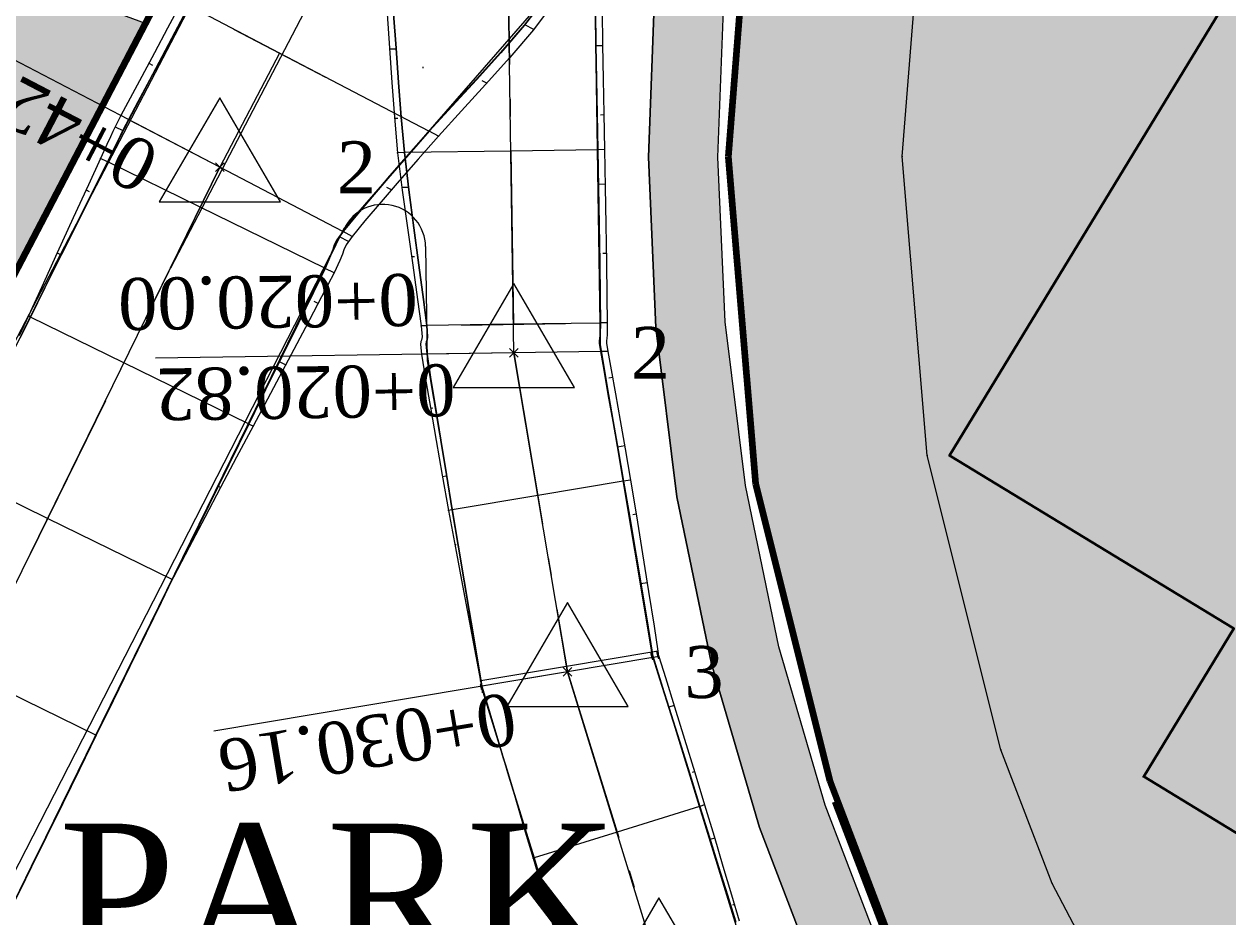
# Model space of a CAD drawing. Header units: metres. Extents: x 478603 to 489313, y 4282657 to 4289463.
# Drawn here: x 479298.85 to 479333.57, y 4286722.08 to 4286747.85 of the extents above; entities that cross this region are included whole.
import ezdxf

# ---------------------------------------------------------------- set-up
doc = ezdxf.new("R2010")
doc.units = ezdxf.units.M
for name, color, linetype, lineweight in [('@HAT', 18, 'Continuous', 0), ('ADAKENARI', 18, 'Continuous', 0), ('EKS_2', 5, 'Continuous', 0), ('EKS_3', 5, 'Continuous', 0), ('EKSENLER', 3, 'Continuous', 0), ('HDA_2', 30, 'Continuous', 0), ('HDA_3', 30, 'Continuous', 0), ('HDO_2', 30, 'Continuous', 0), ('HDO_3', 30, 'Continuous', 0), ('KALDIRIM', 11, 'Continuous', 0), ('KDA_3', 150, 'Continuous', 20), ('KDO_2', 150, 'Continuous', 20), ('KYA_2', 1, 'Continuous', 20), ('KYA_3', 1, 'Continuous', 20), ('KYO_2', 1, 'Continuous', 20), ('KYO_3', 1, 'Continuous', 20), ('P_U_KNL', 143, 'Continuous', 0), ('PARSEL_ALAN', 254, 'Continuous', 0), ('PARSEL_SERA_ALAN', 9, 'Continuous', 40), ('PL_ALİNMAN', 1, 'Continuous', 0), ('PL_ENKESIT', 1, 'Continuous', 0), ('PL_KM', 4, 'Continuous', 0), ('PL_KMYAZI', 30, 'Continuous', 0), ('PL_SEMBOL', 7, 'Continuous', 0), ('PL_SOME', 7, 'Continuous', 0), ('PL_TOTFKM', 7, 'Continuous', 0), ('RAKORDMAN', 3, 'Continuous', 0), ('SEV_KYA_HDA', 3, 'Continuous', 0), ('SEV_KYO_HDO', 3, 'Continuous', 0), ('SEV_YKA_KDA', 3, 'Continuous', 0), ('SEV_YKO_KDO', 3, 'Continuous', 0), ('SNR_YAPIYAK', 18, 'Continuous', 0), ('YKA_2', 33, 'Continuous', 0), ('YKA_3', 33, 'Continuous', 0), ('YKO_2', 33, 'Continuous', 0), ('YKO_3', 33, 'Continuous', 0)]:
    doc.layers.add(name, color=color, linetype=linetype, lineweight=lineweight)
doc.styles.get("Standard").update_dxf_attribs({"font": 'times.ttf'})

# ---------------------------------------------------------------- blocks, each defined once
blk = doc.blocks.new('3')
at = {"layer": 'PL_SEMBOL'}
for p, q in [((0, 2), (-1.75, -1)), ((1.75, -1), (0, 2)), ((0.125, 0.125), (-0.125, -0.125)), ((-0.125, 0.125), (0.125, -0.125)), ((-1.75, -1), (1.75, -1))]:
    blk.add_line(p, q, dxfattribs=at)

msp = doc.modelspace()

# ---------------------------------------------------------------- hatches: boundary and pattern name
at = {"layer": 'P_U_KNL'}
msp.add_hatch(color=256, dxfattribs=at).paths.add_polyline_path([(479495.511, 4287101.887), (479494.672, 4287099.831), (479493.757, 4287097.808), (479492.762, 4287095.813), (479424.369, 4286964.911), (479323.786, 4286772.397), (479321.694, 4286767.966), (479319.958, 4286763.361), (479318.6, 4286758.632), (479317.627, 4286753.808), (479317.045, 4286748.922), (479316.86, 4286744.005), (479317.072, 4286739.088), (479317.679, 4286734.205), (479318.678, 4286729.387), (479320.062, 4286724.665), (479321.822, 4286720.07), (479323.946, 4286715.631), (479326.422, 4286711.378), (479329.232, 4286707.339), (479332.358, 4286703.539), (479335.781, 4286700.004), (479339.478, 4286696.756), (479343.408, 4286693.829), (479368.037, 4286676.984), (479369.166, 4286678.635), (479344.57, 4286695.457), (479340.737, 4286698.312), (479337.162, 4286701.453), (479333.852, 4286704.873), (479330.828, 4286708.548), (479328.11, 4286712.454), (479325.715, 4286716.568), (479323.66, 4286720.86), (479321.958, 4286725.305), (479320.62, 4286729.872), (479319.654, 4286734.532), (479319.066, 4286739.255), (479318.862, 4286744.01), (479319.041, 4286748.766), (479319.603, 4286753.492), (479320.544, 4286758.157), (479321.858, 4286762.731), (479323.537, 4286767.185), (479325.577, 4286771.507), (479426.147, 4286963.995), (479434.014, 4286979.053), (479438.909, 4286934.307), (479439.571, 4286929.81), (479440.573, 4286925.357), (479441.904, 4286920.991), (479443.559, 4286916.737), (479445.526, 4286912.619), (479447.796, 4286908.659), (479450.356, 4286904.881), (479453.18, 4286901.318), (479563.644, 4286772.192), (479564.255, 4286771.486), (479564.874, 4286770.784), (479565.5, 4286770.089), (479566.134, 4286769.4), (479566.774, 4286768.718), (479567.422, 4286768.043), (479568.076, 4286767.374), (479568.736, 4286766.714), (479589.573, 4286746.064), (479590.981, 4286747.485), (479570.147, 4286768.131), (479569.498, 4286768.78), (479568.858, 4286769.434), (479568.225, 4286770.095), (479567.599, 4286770.762), (479566.979, 4286771.436), (479566.367, 4286772.115), (479565.761, 4286772.802), (479565.161, 4286773.496), (479454.724, 4286902.59), (479451.97, 4286906.064), (479449.494, 4286909.719), (479447.299, 4286913.549), (479445.396, 4286917.532), (479443.796, 4286921.646), (479442.508, 4286925.869), (479441.539, 4286930.176), (479440.893, 4286934.562), (479435.678, 4286982.238), (479494.543, 4287094.904), (479495.563, 4287096.949), (479496.51, 4287099.041), (479497.377, 4287101.166), (479497.659, 4287101.939), (479495.733, 4287102.497)])
at = {"layer": 'PARSEL_ALAN'}
for points in [[(479381.705, 4286670.344), (479369.267, 4286678.929), (479344.745, 4286695.701), (479337.369, 4286701.671), (479328.363, 4286712.616), (479323.936, 4286720.979), (479322.243, 4286725.401), (479319.95, 4286734.581), (479319.162, 4286744.011), (479320.029, 4286755.106), (479321.652, 4286760.756), (479324.426, 4286768.243), (479415.351, 4286942.681), (479420.15, 4286942.777), (479434.581, 4286911.964), (479446.524, 4286896.787), (479489.321, 4286847.102)], [(479207.44, 4286566.13), (479078.522, 4286614.302), (479053.516, 4286624.577), (479032.004, 4286635.94), (478964.563, 4286683.67), (478968.065, 4286688.423), (479034.161, 4286811.485), (479043.443, 4286844.133), (479302.343, 4286747.869)]]:
    msp.add_hatch(color=256, dxfattribs=at).paths.add_polyline_path(points)
at = {"layer": 'PARSEL_SERA_ALAN'}
msp.add_hatch(color=256, dxfattribs=at).paths.add_polyline_path([(479380.739, 4286678.372), (479364.34, 4286688.357), (479366.94, 4286692.628), (479342.34, 4286707.605), (479344.94, 4286711.875), (479336.741, 4286716.868), (479339.341, 4286721.138), (479331.141, 4286726.131), (479333.741, 4286730.401), (479325.541, 4286735.394), (479333.342, 4286748.206), (479325.142, 4286753.198), (479379.745, 4286842.884), (479371.545, 4286847.876), (479415.748, 4286920.478), (479423.948, 4286915.486), (479421.348, 4286911.215), (479429.548, 4286906.223), (479426.947, 4286901.952), (479435.147, 4286896.96), (479443.347, 4286891.968), (479440.747, 4286887.697), (479448.947, 4286882.705), (479446.347, 4286878.434), (479462.746, 4286868.449), (479460.146, 4286864.179), (479468.346, 4286859.186), (479476.546, 4286854.194), (479473.945, 4286849.923), (479482.145, 4286844.931)])

# ---------------------------------------------------------------- linework, layer by layer
at = {"layer": 'ADAKENARI', "lineweight": 100}
for p, q in [((479405.087, 4286944.623), (479137.704, 4286432.587)), ((479319.162, 4286744.011), (479320.029, 4286755.106)), ((479319.95, 4286734.581), (479319.162, 4286744.011)), ((479322.094, 4286725.997), (479319.95, 4286734.581)), ((479324.224, 4286720.435), (479322.094, 4286725.997)), ((479323.936, 4286720.979), (479322.243, 4286725.401))]:
    msp.add_line(p, q, dxfattribs=at)
at = {"layer": 'EKS_2'}
for p in [(479306.214, 4286747.007, 920.207), (479304.494, 4286743.714, 920.216), (479303.929, 4286742.561, 920.219), (479301.728, 4286738.071, 920.23), (479299.527, 4286733.582, 920.242)]:
    msp.add_point(p, dxfattribs=at)
at = {"layer": 'EKS_3'}
for p in [(479312.886, 4286744.182, 921.338), (479312.962, 4286739.183, 921.666), (479312.974, 4286738.36, 921.713), (479313.665, 4286734.241, 921.924), (479314.493, 4286729.309, 922.115), (479314.519, 4286729.152, 922.12), (479315.954, 4286724.529, 922.243)]:
    msp.add_point(p, dxfattribs=at)
at = {"layer": 'EKSENLER'}
for p, q in [((479500.652, 4287119.289), (479303.067, 4286740.802)), ((479312.974, 4286738.36), (479312.661, 4286759.181)), ((479292.801, 4286719.862), (479304.494, 4286743.713)), ((479314.519, 4286729.152), (479312.974, 4286738.36)), ((479317.093, 4286720.787), (479314.519, 4286729.152))]:
    msp.add_line(p, q, dxfattribs=at)
at = {"layer": 'HDA_2'}
msp.add_polyline3d([(479303.6, 4286748.373, 920.098), (479303.198, 4286747.615, 920.1), (479302.821, 4286746.905, 920.102), (479302.461, 4286746.227, 920.104), (479302.127, 4286745.598, 920.105), (479301.859, 4286745.09, 920.106), (479301.709, 4286744.8, 920.107), (479301.62, 4286744.621, 920.107), (479301.542, 4286744.462, 920.108), (479301.44, 4286744.254, 920.108), (479301.252, 4286743.873, 920.109), (479300.902, 4286743.17, 920.111), (479300.464, 4286742.289, 920.113), (479299.993, 4286741.343, 920.116), (479299.51, 4286740.374, 920.118), (479299.023, 4286739.397, 920.12), (479298.158, 4286737.632, 920.25)], dxfattribs=at)
for p in [(479301.859, 4286745.09, 920.106), (479301.252, 4286743.873, 920.109), (479299.023, 4286739.397, 920.12)]:
    msp.add_point(p, dxfattribs=at)
at = {"layer": 'HDA_3'}
msp.add_polyline3d([(479309.497, 4286748.141, 920.913), (479309.566, 4286747.153, 920.99), (479309.637, 4286746.163, 921.068), (479309.714, 4286745.163, 921.146), (479309.809, 4286744.136, 921.227), (479309.936, 4286743.059, 921.3), (479310.079, 4286741.965, 921.374), (479310.224, 4286740.891, 921.447), (479310.357, 4286739.901, 921.514), (479310.452, 4286739.145, 921.566), (479310.477, 4286738.822, 921.584), (479310.466, 4286738.726, 921.59), (479310.447, 4286738.688, 921.592), (479310.436, 4286738.605, 921.597), (479310.464, 4286738.322, 921.613), (479310.564, 4286737.661, 921.644), (479310.704, 4286736.788, 921.685), (479310.859, 4286735.836, 921.73), (479311.021, 4286734.847, 921.776), (479311.19, 4286733.825, 921.825), (479311.369, 4286732.753, 921.866), (479311.551, 4286731.668, 921.908), (479311.729, 4286730.607, 921.949), (479311.894, 4286729.63, 921.986), (479312.018, 4286728.894, 922.015), (479312.067, 4286728.602, 922.017), (479312.075, 4286728.55, 922.018), (479312.069, 4286728.588, 922.018), (479312.057, 4286728.657, 922.019), (479312.044, 4286728.736, 922.02)], dxfattribs=at)
for p in [(479309.809, 4286744.136, 921.227), (479310.452, 4286739.145, 921.566), (479310.464, 4286738.322, 921.613), (479311.19, 4286733.825, 921.825), (479312.018, 4286728.894, 922.015), (479312.044, 4286728.736, 922.02)]:
    msp.add_point(p, dxfattribs=at)
at = {"layer": 'HDO_2'}
msp.add_polyline3d([(479313.906, 4286748.631, 920.024), (479313.284, 4286747.81, 920.031), (479312.598, 4286747.018, 920.038), (479311.893, 4286746.24, 920.046), (479311.194, 4286745.479, 920.053), (479310.533, 4286744.752, 920.06), (479309.944, 4286744.087, 920.066), (479309.4, 4286743.46, 920.071), (479308.885, 4286742.859, 920.077), (479308.414, 4286742.303, 920.082), (479308.048, 4286741.857, 920.086), (479307.876, 4286741.612, 920.086), (479307.805, 4286741.468, 920.087), (479307.758, 4286741.339, 920.087), (479307.69, 4286741.157, 920.088), (479307.529, 4286740.796, 920.089), (479307.194, 4286740.097, 920.091), (479306.762, 4286739.215, 920.093), (479306.294, 4286738.264, 920.095), (479305.813, 4286737.289, 920.098), (479305.328, 4286736.306, 920.101), (479303.313, 4286732.195, 920.253)], dxfattribs=at)
for p in [(479310.533, 4286744.752, 920.06), (479308.048, 4286741.857, 920.086), (479307.529, 4286740.796, 920.089), (479305.328, 4286736.306, 920.101)]:
    msp.add_point(p, dxfattribs=at)
at = {"layer": 'HDO_3'}
msp.add_polyline3d([(479315.326, 4286748.229, 920.929), (479315.34, 4286747.24, 921.005), (479315.358, 4286746.249, 921.082), (479315.377, 4286745.248, 921.159), (479315.396, 4286744.22, 921.238), (479315.415, 4286743.143, 921.309), (479315.433, 4286742.049, 921.38), (479315.45, 4286740.975, 921.451), (479315.464, 4286739.983, 921.516), (479315.471, 4286739.221, 921.566), (479315.466, 4286738.883, 921.585), (479315.456, 4286738.769, 921.592), (479315.448, 4286738.717, 921.595), (479315.45, 4286738.636, 921.599), (479315.484, 4286738.398, 921.613), (479315.576, 4286737.862, 921.643), (479315.7, 4286737.157, 921.683), (479315.838, 4286736.381, 921.727), (479315.983, 4286735.557, 921.774), (479316.141, 4286734.656, 921.825), (479316.318, 4286733.619, 921.865), (479316.503, 4286732.524, 921.907), (479316.686, 4286731.439, 921.949), (479316.852, 4286730.446, 921.987), (479316.968, 4286729.725, 922.015), (479316.994, 4286729.508, 922.016), (479316.972, 4286729.556, 922.017), (479316.943, 4286729.673, 922.018), (479316.933, 4286729.736, 922.018), (479316.995, 4286729.567, 922.02), (479317.19, 4286728.958, 922.037), (479317.457, 4286728.105, 922.062), (479317.75, 4286727.167, 922.089), (479318.05, 4286726.208, 922.116), (479318.342, 4286725.27, 922.143), (479318.617, 4286724.383, 922.164), (479318.881, 4286723.534, 922.185), (479319.134, 4286722.72, 922.205), (479319.37, 4286721.969, 922.223)], dxfattribs=at)
for p in [(479315.396, 4286744.22, 921.238), (479315.471, 4286739.221, 921.566), (479315.484, 4286738.398, 921.613), (479316.141, 4286734.656, 921.825), (479316.968, 4286729.725, 922.015), (479316.995, 4286729.567, 922.02), (479318.342, 4286725.27, 922.143)]:
    msp.add_point(p, dxfattribs=at)
at = {"layer": 'KALDIRIM'}
for p, q in [((479491.757, 4287108.732), (479141.95, 4286438.657)), ((479315.471, 4286738.587), (479315.296, 4286750.246)), ((479310.35, 4286746.614), (479310.35, 4286746.572)), ((479296.373, 4286718.061), (479308.085, 4286741.953)), ((479310.428, 4286741.428), (479310.477, 4286738.133)), ((479316.958, 4286729.729), (479315.471, 4286738.587)), ((479310.477, 4286738.133), (479312.081, 4286728.575)), ((479319.434, 4286721.679), (479316.958, 4286729.729)), ((479312.081, 4286728.575), (479314.752, 4286719.895))]:
    msp.add_line(p, q, dxfattribs=at)
msp.add_arc((479309.194, 4286741.409), 1.234, 0.8615, 153.8843, dxfattribs=at)
at = {"layer": 'KDA_3'}
msp.add_polyline3d([(479312.658, 4286726.715, 922.115), (479312.823, 4286726.159, 922.021), (479312.989, 4286725.599, 921.927), (479313.157, 4286725.031, 921.831), (479313.333, 4286724.438, 921.732), (479313.529, 4286723.777, 921.62), (479313.762, 4286722.992, 921.524), (479314.014, 4286722.146, 921.421), (479314.267, 4286721.298, 921.317)], dxfattribs=at)
msp.add_point((479313.529, 4286723.777, 921.62), dxfattribs=at)
at = {"layer": 'KDO_2'}
msp.add_polyline3d([(479303.153, 4286731.89, 920.162), (479303.196, 4286731.978, 920.081), (479303.235, 4286732.057, 920.009), (479303.259, 4286732.106, 919.964), (479303.244, 4286732.074, 919.935), (479303.121, 4286731.82, 919.702), (479302.798, 4286731.158, 919.408), (479302.368, 4286730.275, 919.015), (479301.898, 4286729.311, 918.587), (479301.415, 4286728.321, 918.147), (479300.929, 4286727.326, 917.704), (479300.443, 4286726.334, 917.853), (479299.963, 4286725.357, 918), (479299.496, 4286724.407, 918.143), (479299.064, 4286723.527, 918.275), (479298.725, 4286722.838, 918.379), (479298.557, 4286722.5, 919.301), (479298.483, 4286722.352, 919.705), (479298.443, 4286722.275, 919.919), (479298.415, 4286722.222, 920.065), (479298.391, 4286722.178, 920.188)], dxfattribs=at)
for p in [(479303.121, 4286731.82, 919.702), (479300.929, 4286727.326, 917.704)]:
    msp.add_point(p, dxfattribs=at)
at = {"layer": 'KYA_2'}
msp.add_polyline3d([(479303.393, 4286748.481, 922.432), (479302.988, 4286747.723, 922.462), (479302.608, 4286747.014, 922.489), (479302.246, 4286746.337, 922.515), (479301.91, 4286745.71, 922.54), (479301.641, 4286745.203, 922.559), (479301.494, 4286744.918, 922.502), (479301.409, 4286744.744, 922.468), (479301.337, 4286744.588, 922.437), (479301.239, 4286744.375, 922.396), (479301.054, 4286743.97, 922.317), (479300.704, 4286743.206, 922.045), (479300.267, 4286742.251, 921.706), (479299.805, 4286741.243, 921.348), (479299.356, 4286740.264, 921), (479298.971, 4286739.423, 920.701), (479298.708, 4286738.846, 920.556)], dxfattribs=at)
for p in [(479301.641, 4286745.203, 922.559), (479301.054, 4286743.97, 922.317), (479298.971, 4286739.423, 920.701)]:
    msp.add_point(p, dxfattribs=at)
at = {"layer": 'KYA_3'}
msp.add_polyline3d([(479309.323, 4286748.138, 922.649), (479309.388, 4286747.151, 922.758), (479309.454, 4286746.161, 922.867), (479309.528, 4286745.161, 922.978), (479309.622, 4286744.133, 923.091), (479309.754, 4286743.056, 923.093), (479309.904, 4286741.962, 923.095), (479310.057, 4286740.889, 923.097), (479310.198, 4286739.898, 923.099), (479310.298, 4286739.143, 923.1), (479310.326, 4286738.82, 923.109), (479310.314, 4286738.724, 923.112), (479310.294, 4286738.687, 923.113), (479310.283, 4286738.604, 923.115), (479310.313, 4286738.32, 923.123), (479310.42, 4286737.656, 923.081), (479310.568, 4286736.781, 923.025), (479310.734, 4286735.826, 922.964), (479310.907, 4286734.833, 922.9), (479311.09, 4286733.808, 922.835), (479311.289, 4286732.733, 922.676), (479311.492, 4286731.645, 922.515), (479311.692, 4286730.583, 922.358), (479311.875, 4286729.611, 922.215), (479312.008, 4286728.892, 922.108), (479312.051, 4286728.643, 922.096), (479312.046, 4286728.643, 922.095), (479312.028, 4286728.719, 922.091), (479312.016, 4286728.784, 922.088), (479312.038, 4286728.735, 922.085), (479312.123, 4286728.466, 922.089), (479312.244, 4286728.072, 922.095), (479312.378, 4286727.633, 922.101), (479312.517, 4286727.177, 922.108), (479312.658, 4286726.715, 922.115)], dxfattribs=at)
for p in [(479309.622, 4286744.133, 923.091), (479310.298, 4286739.143, 923.1), (479310.313, 4286738.32, 923.123), (479311.09, 4286733.808, 922.835), (479312.008, 4286728.892, 922.108), (479312.038, 4286728.735, 922.085)]:
    msp.add_point(p, dxfattribs=at)
at = {"layer": 'KYO_2'}
msp.add_polyline3d([(479314.153, 4286748.502, 922.814), (479313.537, 4286747.677, 922.875), (479312.857, 4286746.883, 922.936), (479312.157, 4286746.103, 922.997), (479311.462, 4286745.339, 923.058), (479310.804, 4286744.61, 923.116), (479310.214, 4286743.946, 923.095), (479309.667, 4286743.32, 923.075), (479309.149, 4286742.72, 923.057), (479308.675, 4286742.166, 923.04), (479308.309, 4286741.721, 923.026), (479308.139, 4286741.478, 923.019), (479308.071, 4286741.335, 923.015), (479308.028, 4286741.208, 923.011), (479307.96, 4286741.028, 923.006), (479307.79, 4286740.668, 922.996), (479307.43, 4286739.971, 922.756), (479306.964, 4286739.091, 922.45), (479306.462, 4286738.146, 922.122), (479305.951, 4286737.187, 921.789), (479305.451, 4286736.246, 921.462), (479304.974, 4286735.346, 921.193), (479304.514, 4286734.473, 920.933), (479304.058, 4286733.61, 920.675), (479303.605, 4286732.749, 920.418), (479303.153, 4286731.89, 920.162)], dxfattribs=at)
for p in [(479310.804, 4286744.61, 923.116), (479308.309, 4286741.721, 923.026), (479307.79, 4286740.668, 922.996), (479305.451, 4286736.246, 921.462)]:
    msp.add_point(p, dxfattribs=at)
at = {"layer": 'KYO_3'}
msp.add_polyline3d([(479315.521, 4286748.231, 922.879), (479315.536, 4286747.243, 922.959), (479315.554, 4286746.252, 923.04), (479315.573, 4286745.251, 923.122), (479315.593, 4286744.223, 923.206), (479315.612, 4286743.146, 923.278), (479315.63, 4286742.052, 923.352), (479315.647, 4286740.979, 923.424), (479315.661, 4286739.986, 923.491), (479315.669, 4286739.224, 923.543), (479315.665, 4286738.885, 923.572), (479315.655, 4286738.77, 923.582), (479315.647, 4286738.718, 923.587), (479315.649, 4286738.637, 923.594), (479315.684, 4286738.401, 923.615), (479315.777, 4286737.87, 923.651), (479315.903, 4286737.172, 923.699), (479316.042, 4286736.403, 923.752), (479316.187, 4286735.587, 923.808), (479316.342, 4286734.69, 923.87), (479316.513, 4286733.654, 923.824), (479316.69, 4286732.557, 923.777), (479316.863, 4286731.47, 923.729), (479317.02, 4286730.475, 923.686), (479317.13, 4286729.752, 923.655), (479317.153, 4286729.534, 923.657), (479317.133, 4286729.582, 923.658), (479317.104, 4286729.698, 923.659), (479317.096, 4286729.762, 923.659), (479317.157, 4286729.594, 923.661), (479317.348, 4286728.989, 923.649), (479317.611, 4286728.141, 923.632), (479317.899, 4286727.208, 923.614), (479318.192, 4286726.252, 923.595), (479318.478, 4286725.313, 923.576), (479318.748, 4286724.415, 923.477), (479319.005, 4286723.552, 923.381), (479319.251, 4286722.725, 923.29), (479319.476, 4286721.971, 923.206)], dxfattribs=at)
for p in [(479315.593, 4286744.223, 923.206), (479315.669, 4286739.224, 923.543), (479315.684, 4286738.401, 923.615), (479316.342, 4286734.69, 923.87), (479317.13, 4286729.752, 923.655), (479317.157, 4286729.594, 923.661), (479318.478, 4286725.313, 923.576)]:
    msp.add_point(p, dxfattribs=at)
at = {"layer": 'P_U_KNL'}
for points in [[(479369.166, 4286678.635, 0), (479344.57, 4286695.457, 0), (479340.737, 4286698.312, 0), (479337.162, 4286701.453, 0), (479333.852, 4286704.873, 0), (479330.828, 4286708.548, 0), (479328.11, 4286712.454, 0), (479325.715, 4286716.568, 0), (479323.66, 4286720.86, 0), (479321.958, 4286725.305, 0), (479320.62, 4286729.872, 0), (479319.654, 4286734.532, 0), (479319.066, 4286739.255, 0), (479318.862, 4286744.01, 0), (479319.041, 4286748.766, 0), (479319.603, 4286753.492, 0), (479320.544, 4286758.157, 0), (479321.858, 4286762.731, 0), (479323.537, 4286767.185, 0), (479325.577, 4286771.507, 0), (479426.147, 4286963.995, 0), (479434.014, 4286979.053, 0)], [(479424.369, 4286964.911, 0), (479323.786, 4286772.397, 0), (479321.694, 4286767.966, 0), (479319.958, 4286763.361, 0), (479318.6, 4286758.632, 0), (479317.627, 4286753.808, 0), (479317.045, 4286748.922, 0), (479316.86, 4286744.005, 0), (479317.072, 4286739.088, 0), (479317.679, 4286734.205, 0), (479318.678, 4286729.387, 0), (479320.062, 4286724.665, 0), (479321.822, 4286720.07, 0)], [(479424.369, 4286964.911, 0), (479323.786, 4286772.397, 0), (479321.694, 4286767.966, 0), (479319.958, 4286763.361, 0), (479318.6, 4286758.632, 0), (479317.627, 4286753.808, 0), (479317.045, 4286748.922, 0), (479316.86, 4286744.005, 0), (479317.072, 4286739.088, 0), (479317.679, 4286734.205, 0), (479318.678, 4286729.387, 0), (479320.062, 4286724.665, 0), (479321.822, 4286720.07, 0)], [(479424.369, 4286964.911, 0), (479323.786, 4286772.397, 0), (479321.694, 4286767.966, 0), (479319.958, 4286763.361, 0), (479318.6, 4286758.632, 0), (479317.627, 4286753.808, 0), (479317.045, 4286748.922, 0), (479316.86, 4286744.005, 0), (479317.072, 4286739.088, 0), (479317.679, 4286734.205, 0), (479318.678, 4286729.387, 0), (479320.062, 4286724.665, 0), (479321.822, 4286720.07, 0)], [(479368.037, 4286676.984, 0), (479343.408, 4286693.829, 0), (479339.478, 4286696.756, 0), (479335.781, 4286700.004, 0), (479332.358, 4286703.539, 0), (479329.232, 4286707.339, 0), (479326.422, 4286711.378, 0), (479323.946, 4286715.631, 0), (479321.822, 4286720.07, 0), (479320.062, 4286724.665, 0), (479318.678, 4286729.387, 0), (479317.679, 4286734.205, 0), (479317.072, 4286739.088, 0), (479316.86, 4286744.005, 0), (479317.045, 4286748.922, 0), (479317.627, 4286753.808, 0), (479318.6, 4286758.632, 0), (479319.958, 4286763.361, 0), (479321.694, 4286767.966, 0), (479323.786, 4286772.397, 0), (479424.369, 4286964.911, 0)], [(479323.66, 4286720.86, 0), (479321.958, 4286725.305, 0), (479320.62, 4286729.872, 0), (479319.654, 4286734.532, 0), (479319.066, 4286739.255, 0), (479318.862, 4286744.01, 0), (479319.041, 4286748.766, 0), (479319.603, 4286753.492, 0), (479320.544, 4286758.157, 0), (479321.858, 4286762.731, 0), (479323.537, 4286767.185, 0), (479325.577, 4286771.507, 0), (479426.147, 4286963.995, 0)], [(479323.66, 4286720.86, 0), (479321.958, 4286725.305, 0), (479320.62, 4286729.872, 0), (479319.654, 4286734.532, 0), (479319.066, 4286739.255, 0), (479318.862, 4286744.01, 0), (479319.041, 4286748.766, 0), (479319.603, 4286753.492, 0), (479320.544, 4286758.157, 0), (479321.858, 4286762.731, 0), (479323.537, 4286767.185, 0), (479325.577, 4286771.507, 0), (479426.147, 4286963.995, 0)], [(479323.66, 4286720.86, 0), (479321.958, 4286725.305, 0), (479320.62, 4286729.872, 0), (479319.654, 4286734.532, 0), (479319.066, 4286739.255, 0), (479318.862, 4286744.01, 0), (479319.041, 4286748.766, 0), (479319.603, 4286753.492, 0), (479320.544, 4286758.157, 0), (479321.858, 4286762.731, 0), (479323.537, 4286767.185, 0), (479325.577, 4286771.507, 0), (479426.147, 4286963.995, 0)]]:
    msp.add_polyline3d(points, dxfattribs=at)
at = {"layer": 'PARSEL_ALAN'}
for points in [[(479381.705, 4286670.344, 927.781), (479369.267, 4286678.929, 925.676), (479344.745, 4286695.701, 924.385), (479337.369, 4286701.671, 923.384), (479328.363, 4286712.616, 922.105), (479323.936, 4286720.979, 923.655), (479322.243, 4286725.401, 924.038), (479319.95, 4286734.581, 923.909), (479319.162, 4286744.011, 923.52), (479320.029, 4286755.106, 923.185), (479321.652, 4286760.756, 923.706), (479324.426, 4286768.243, 923.867), (479415.351, 4286942.681, 923.716), (479420.15, 4286942.777, 923.79), (479434.581, 4286911.964, 925.534), (479446.524, 4286896.787, 926.375), (479489.321, 4286847.102, 924.936), (479381.705, 4286670.344, 927.781)], [(479381.705, 4286670.344, 0), (479369.267, 4286678.929, 0), (479344.745, 4286695.701, 0), (479337.369, 4286701.671, 0), (479328.363, 4286712.616, 0), (479323.936, 4286720.979, 0), (479322.243, 4286725.401, 0), (479319.95, 4286734.581, 0), (479319.162, 4286744.011, 0), (479320.029, 4286755.106, 0), (479321.652, 4286760.756, 0), (479324.426, 4286768.243, 0), (479415.351, 4286942.681, 0), (479420.15, 4286942.777, 0), (479434.581, 4286911.964, 0), (479446.524, 4286896.787, 0), (479489.321, 4286847.102, 0), (479381.705, 4286670.344, 0)], [(479207.44, 4286566.13, 919.99), (479078.522, 4286614.302, 906.873), (479053.516, 4286624.577, 904.793), (479032.004, 4286635.94, 901.935), (478964.563, 4286683.67, 898.842), (478968.065, 4286688.423, 898.871), (479034.161, 4286811.485, 898.734), (479043.443, 4286844.133, 899.166), (479302.343, 4286747.869, 922.414), (479207.44, 4286566.13, 919.99)], [(479207.44, 4286566.13, 0), (479078.522, 4286614.302, 0), (479053.516, 4286624.577, 0), (479032.004, 4286635.94, 0), (478964.563, 4286683.67, 0), (478968.065, 4286688.423, 0), (479034.161, 4286811.485, 0), (479043.443, 4286844.133, 0), (479302.343, 4286747.869, 0), (479207.44, 4286566.13, 0)]]:
    msp.add_polyline3d(points, close=True, dxfattribs=at)
at = {"layer": 'PARSEL_SERA_ALAN'}
msp.add_polyline3d([(479339.341, 4286721.138, 0), (479331.141, 4286726.131, 0), (479333.741, 4286730.401, 0), (479325.541, 4286735.394, 0), (479333.342, 4286748.206, 0), (479325.142, 4286753.198, 0), (479379.745, 4286842.884, 0), (479371.545, 4286847.876, 0), (479415.748, 4286920.478, 0)], dxfattribs=at)
msp.add_polyline3d([(479339.341, 4286721.138, 0), (479331.141, 4286726.131, 0), (479333.741, 4286730.401, 0), (479325.541, 4286735.394, 0), (479333.342, 4286748.206, 0), (479325.142, 4286753.198, 0), (479379.745, 4286842.884, 0), (479371.545, 4286847.876, 0), (479415.748, 4286920.478, 0)], dxfattribs=at)
at = {"layer": 'PL_ALİNMAN'}
for p, q in [((479312.774, 4286751.681), (479312.849, 4286746.682)), ((479306.214, 4286747.007), (479304.494, 4286743.713)), ((479312.864, 4286745.682), (479312.871, 4286745.182)), ((479312.886, 4286744.182), (479312.962, 4286739.183)), ((479304.494, 4286743.713), (479302.293, 4286739.224)), ((479301.853, 4286738.326), (479301.633, 4286737.877)), ((479312.974, 4286738.36), (479313.802, 4286733.428)), ((479301.192, 4286736.979), (479298.991, 4286732.49)), ((479313.967, 4286732.442), (479314.05, 4286731.949)), ((479314.215, 4286730.963), (479314.519, 4286729.152)), ((479314.519, 4286729.152), (479316.001, 4286724.376)), ((479316.298, 4286723.421), (479316.446, 4286722.944))]:
    msp.add_line(p, q, dxfattribs=at)
at = {"layer": 'PL_ENKESIT'}
for points in [[(479310.804, 4286744.61, 923.116), (479310.533, 4286744.752, 920.06), (479310.524, 4286744.757, 920.11), (479306.214, 4286747.007, 920.207), (479303.609, 4286748.368, 920.148), (479303.6, 4286748.373, 920.098), (479303.393, 4286748.481, 922.432)], [(479308.309, 4286741.721, 923.026), (479308.048, 4286741.857, 920.086), (479308.039, 4286741.862, 920.136), (479304.494, 4286743.714, 920.216), (479301.868, 4286745.085, 920.156), (479301.859, 4286745.09, 920.106), (479301.641, 4286745.203, 922.559)], [(479315.593, 4286744.223, 923.206), (479315.396, 4286744.22, 921.238), (479315.386, 4286744.22, 921.288), (479312.886, 4286744.182, 921.338), (479309.819, 4286744.136, 921.277), (479309.809, 4286744.136, 921.227), (479309.622, 4286744.133, 923.091)], [(479307.79, 4286740.668, 922.996), (479307.529, 4286740.796, 920.089), (479307.52, 4286740.8, 920.139), (479303.929, 4286742.561, 920.219), (479301.261, 4286743.868, 920.159), (479301.252, 4286743.873, 920.109), (479301.054, 4286743.97, 922.317)], [(479305.451, 4286736.246, 921.462), (479305.328, 4286736.306, 920.101), (479305.319, 4286736.31, 920.151), (479301.728, 4286738.071, 920.23), (479299.032, 4286739.393, 920.17), (479299.023, 4286739.397, 920.12), (479298.971, 4286739.423, 920.701)], [(479315.669, 4286739.224, 923.543), (479315.471, 4286739.221, 921.566), (479315.461, 4286739.22, 921.616), (479312.962, 4286739.183, 921.666), (479310.462, 4286739.145, 921.616), (479310.452, 4286739.145, 921.566), (479310.298, 4286739.143, 923.1)], [(479315.684, 4286738.401, 923.615), (479315.484, 4286738.398, 921.613), (479315.474, 4286738.398, 921.663), (479312.974, 4286738.36, 921.713), (479310.474, 4286738.322, 921.663), (479310.464, 4286738.322, 921.613), (479310.313, 4286738.32, 923.123)], [(479303.121, 4286731.82, 919.702), (479303.118, 4286731.821, 920.162), (479299.527, 4286733.582, 920.242), (479296.803, 4286734.917, 920.182), (479296.731, 4286734.952, 918.57)], [(479316.342, 4286734.69, 923.87), (479316.141, 4286734.656, 921.825), (479316.131, 4286734.654, 921.875), (479313.665, 4286734.241, 921.924), (479311.2, 4286733.827, 921.875), (479311.19, 4286733.825, 921.825), (479311.09, 4286733.808, 922.835)], [(479300.929, 4286727.326, 917.704), (479300.918, 4286727.331, 920.174), (479297.326, 4286729.092, 920.254), (479294.574, 4286730.441, 920.193), (479294.4, 4286730.526, 916.33)], [(479317.13, 4286729.752, 923.655), (479316.968, 4286729.725, 922.015), (479316.958, 4286729.723, 922.065), (479314.493, 4286729.309, 922.115), (479312.027, 4286728.896, 922.065), (479312.018, 4286728.894, 922.015), (479312.008, 4286728.892, 922.108)], [(479317.157, 4286729.594, 923.661), (479316.995, 4286729.567, 922.02), (479316.985, 4286729.566, 922.07), (479314.519, 4286729.152, 922.12), (479312.054, 4286728.738, 922.07), (479312.044, 4286728.736, 922.02), (479312.038, 4286728.735, 922.085)], [(479318.478, 4286725.313, 923.576), (479318.342, 4286725.27, 922.143), (479318.332, 4286725.267, 922.193), (479315.954, 4286724.529, 922.243), (479313.557, 4286723.785, 922.192), (479313.529, 4286723.777, 921.62)]]:
    msp.add_polyline3d(points, dxfattribs=at)
at = {"layer": 'PL_KM'}
for p, q in [((479304.885, 4286747.702), (479307.544, 4286746.313)), ((479311.462, 4286739.16), (479314.461, 4286739.205))]:
    msp.add_line(p, q, dxfattribs=at)
at = {"layer": 'PL_SOME'}
for p in [(479304.494, 4286743.713), (479312.974, 4286738.36), (479314.519, 4286729.152)]:
    msp.add_point(p, dxfattribs=at)
at = {"layer": 'RAKORDMAN'}
for p, q in [((479305.076, 4286751.135, 923.341), (479231.221, 4286609.66, 919.99)), ((479315.296, 4286750.246, 923.599), (479308.085, 4286741.953, 923.558)), ((479308.085, 4286741.953, 923.558), (479252.104, 4286632.724, 922.656))]:
    msp.add_line(p, q, dxfattribs=at)
at = {"layer": 'SEV_KYA_HDA'}
for p, q in [((479309.389, 4286747.13, 922.76), (479309.568, 4286747.133, 920.992)), ((479302.449, 4286746.717, 922.501), (479302.556, 4286746.662, 921.302)), ((479301.474, 4286744.878, 922.494), (479301.694, 4286744.77, 920.107)), ((479309.531, 4286745.132, 922.981), (479309.624, 4286745.133, 922.065)), ((479309.744, 4286743.135, 923.093), (479309.926, 4286743.138, 921.294)), ((479300.637, 4286743.06, 921.994), (479300.722, 4286743.019, 921.053)), ((479299.804, 4286741.242, 921.347), (479299.915, 4286741.187, 920.116)), ((479310.021, 4286741.139, 923.097), (479310.106, 4286741.14, 922.263)), ((479298.971, 4286739.423, 920.701), (479298.997, 4286739.41, 920.411)), ((479310.298, 4286739.143, 923.1), (479310.452, 4286739.145, 921.566)), ((479310.571, 4286736.763, 923.024), (479310.638, 4286736.774, 922.354)), ((479310.915, 4286734.793, 922.898), (479311.027, 4286734.812, 921.778)), ((479311.272, 4286732.825, 922.69), (479311.313, 4286732.832, 922.276)), ((479311.64, 4286730.859, 922.399), (479311.686, 4286730.866, 921.939)), ((479312.008, 4286728.892, 922.108), (479312.013, 4286728.893, 922.062))]:
    msp.add_line(p, q, dxfattribs=at)
at = {"layer": 'SEV_KYO_HDO'}
for p, q in [((479313.547, 4286747.69, 922.874), (479313.294, 4286747.822, 920.031)), ((479315.536, 4286747.222, 922.961), (479315.341, 4286747.22, 921.007)), ((479312.192, 4286746.142, 922.994), (479312.06, 4286746.211, 921.52)), ((479315.574, 4286745.223, 923.124), (479315.476, 4286745.221, 922.143)), ((479310.804, 4286744.61, 923.116), (479310.533, 4286744.752, 920.06)), ((479309.446, 4286743.063, 923.067), (479309.312, 4286743.133, 921.57)), ((479315.61, 4286743.223, 923.273), (479315.413, 4286743.22, 921.304)), ((479308.208, 4286741.576, 923.022), (479307.943, 4286741.707, 920.086)), ((479315.643, 4286741.223, 923.408), (479315.544, 4286741.222, 922.421)), ((479307.329, 4286739.78, 922.69), (479307.212, 4286739.837, 921.39)), ((479315.669, 4286739.224, 923.543), (479315.471, 4286739.221, 921.566)), ((479306.391, 4286738.013, 922.076), (479306.213, 4286738.1, 920.096)), ((479315.818, 4286737.644, 923.667), (479315.719, 4286737.627, 922.662)), ((479305.451, 4286736.246, 921.462), (479305.389, 4286736.276, 920.781)), ((479316.171, 4286735.675, 923.802), (479315.969, 4286735.641, 921.769)), ((479304.516, 4286734.477, 920.934), (479304.448, 4286734.51, 920.167)), ((479316.505, 4286733.703, 923.827), (479316.407, 4286733.687, 922.845)), ((479303.583, 4286732.707, 920.406), (479303.575, 4286732.711, 920.32)), ((479316.822, 4286731.728, 923.741), (479316.642, 4286731.698, 921.939)), ((479317.599, 4286728.181, 923.633), (479317.448, 4286728.134, 922.061)), ((479318.187, 4286726.269, 923.595), (479318.115, 4286726.247, 922.855)), ((479318.766, 4286724.355, 923.47), (479318.638, 4286724.315, 922.166)), ((479319.337, 4286722.438, 923.258), (479319.285, 4286722.422, 922.735))]:
    msp.add_line(p, q, dxfattribs=at)
at = {"layer": 'SEV_YKA_KDA'}
for p, q in [((479312.677, 4286726.653, 922.116), (479312.676, 4286726.653, 922.104)), ((479313.264, 4286724.741, 922.167), (479313.254, 4286724.738, 921.974)), ((479313.849, 4286722.829, 922.216), (479313.814, 4286722.818, 921.503))]:
    msp.add_line(p, q, dxfattribs=at)
at = {"layer": 'SEV_YKO_KDO'}
for p, q in [((479302.678, 4286730.923, 920.165), (479302.683, 4286730.921, 919.303)), ((479301.798, 4286729.127, 920.169), (479301.802, 4286729.125, 919.336)), ((479300.918, 4286727.331, 920.174), (479300.929, 4286727.326, 917.704)), ((479300.037, 4286725.536, 920.179), (479300.043, 4286725.533, 919.077)), ((479299.157, 4286723.74, 920.184), (479299.166, 4286723.735, 918.244))]:
    msp.add_line(p, q, dxfattribs=at)
at = {"layer": 'SNR_YAPIYAK'}
for p, q in [((479324.178, 4286744.024, 927.781), (479324.975, 4286754.212, 927.781)), ((479324.899, 4286735.4, 927.781), (479324.178, 4286744.024, 927.781)), ((479327.02, 4286726.906, 927.781), (479324.899, 4286735.4, 927.781)), ((479328.497, 4286723.05, 927.781), (479327.02, 4286726.906, 927.781)), ((479332.545, 4286715.402, 927.781), (479328.497, 4286723.05, 927.781))]:
    msp.add_line(p, q, dxfattribs=at)
for p in [(479324.178, 4286744.024, 923.52), (479324.178, 4286744.024, 923.52), (479324.899, 4286735.4, 923.909), (479324.899, 4286735.4, 923.909), (479327.02, 4286726.906, 924.038), (479327.02, 4286726.906, 924.038), (479328.497, 4286723.05, 923.655), (479328.497, 4286723.05, 923.655)]:
    msp.add_point(p, dxfattribs=at)
at = {"layer": 'YKA_2'}
msp.add_polyline3d([(479303.609, 4286748.368, 920.148), (479303.206, 4286747.609, 920.15), (479302.829, 4286746.899, 920.152), (479302.469, 4286746.22, 920.154), (479302.135, 4286745.592, 920.155), (479301.868, 4286745.085, 920.156), (479301.721, 4286744.801, 920.157), (479301.634, 4286744.628, 920.157), (479301.559, 4286744.474, 920.158), (479301.457, 4286744.265, 920.158), (479301.261, 4286743.868, 920.159), (479300.889, 4286743.121, 920.161), (479300.423, 4286742.186, 920.163), (479299.93, 4286741.198, 920.166), (479299.45, 4286740.233, 920.168), (479299.032, 4286739.393, 920.17), (479298.735, 4286738.791, 920.172)], dxfattribs=at)
for p in [(479301.868, 4286745.085, 920.156), (479301.261, 4286743.868, 920.159), (479299.032, 4286739.393, 920.17)]:
    msp.add_point(p, dxfattribs=at)
at = {"layer": 'YKA_3'}
msp.add_polyline3d([(479309.507, 4286748.141, 920.963), (479309.576, 4286747.154, 921.04), (479309.647, 4286746.163, 921.118), (479309.724, 4286745.164, 921.196), (479309.819, 4286744.136, 921.277), (479309.946, 4286743.059, 921.35), (479310.089, 4286741.965, 921.424), (479310.234, 4286740.891, 921.497), (479310.367, 4286739.901, 921.564), (479310.462, 4286739.145, 921.616), (479310.488, 4286738.822, 921.634), (479310.477, 4286738.726, 921.64), (479310.457, 4286738.688, 921.642), (479310.446, 4286738.605, 921.647), (479310.474, 4286738.322, 921.663), (479310.574, 4286737.662, 921.694), (479310.713, 4286736.791, 921.735), (479310.868, 4286735.839, 921.78), (479311.031, 4286734.85, 921.826), (479311.2, 4286733.827, 921.875), (479311.38, 4286732.749, 921.916), (479311.564, 4286731.658, 921.958), (479311.744, 4286730.591, 921.999), (479311.908, 4286729.615, 922.037), (479312.027, 4286728.896, 922.065), (479312.064, 4286728.65, 922.067), (479312.056, 4286728.657, 922.067), (479312.037, 4286728.739, 922.068), (479312.027, 4286728.803, 922.069), (479312.054, 4286728.738, 922.07), (479312.151, 4286728.423, 922.077), (479312.286, 4286727.973, 922.087), (479312.429, 4286727.489, 922.097), (479312.563, 4286727.037, 922.108), (479312.658, 4286726.715, 922.115), (479312.68, 4286726.64, 922.115), (479312.663, 4286726.694, 922.115), (479312.637, 4286726.778, 922.115), (479312.624, 4286726.822, 922.115), (479312.658, 4286726.715, 922.115), (479312.779, 4286726.322, 922.125), (479312.949, 4286725.769, 922.14), (479313.138, 4286725.151, 922.156), (479313.339, 4286724.496, 922.174), (479313.557, 4286723.785, 922.192), (479313.802, 4286722.981, 922.212), (479314.06, 4286722.136, 922.233), (479314.316, 4286721.296, 922.253)], dxfattribs=at)
for p in [(479309.819, 4286744.136, 921.277), (479310.462, 4286739.145, 921.616), (479310.474, 4286738.322, 921.663), (479311.2, 4286733.827, 921.875), (479312.027, 4286728.896, 922.065), (479312.054, 4286728.738, 922.07), (479313.557, 4286723.785, 922.192)]:
    msp.add_point(p, dxfattribs=at)
at = {"layer": 'YKO_2'}
msp.add_polyline3d([(479313.897, 4286748.636, 920.074), (479313.275, 4286747.814, 920.081), (479312.589, 4286747.022, 920.088), (479311.884, 4286746.245, 920.096), (479311.185, 4286745.484, 920.103), (479310.524, 4286744.757, 920.11), (479309.935, 4286744.092, 920.116), (479309.391, 4286743.465, 920.121), (479308.876, 4286742.864, 920.127), (479308.405, 4286742.308, 920.132), (479308.039, 4286741.862, 920.136), (479307.868, 4286741.617, 920.136), (479307.796, 4286741.473, 920.137), (479307.749, 4286741.344, 920.137), (479307.681, 4286741.162, 920.138), (479307.52, 4286740.8, 920.139), (479307.185, 4286740.101, 920.141), (479306.752, 4286739.218, 920.143), (479306.284, 4286738.268, 920.145), (479305.803, 4286737.293, 920.148), (479305.319, 4286736.31, 920.151), (479304.835, 4286735.324, 920.153), (479304.356, 4286734.347, 920.156), (479303.892, 4286733.4, 920.158), (479303.468, 4286732.535, 920.16), (479303.153, 4286731.89, 920.162), (479303.037, 4286731.654, 920.162), (479303.029, 4286731.638, 920.162), (479303.061, 4286731.702, 920.162), (479303.106, 4286731.794, 920.162), (479303.153, 4286731.89, 920.162), (479303.198, 4286731.984, 920.162), (479303.237, 4286732.063, 920.162), (479303.26, 4286732.11, 920.162), (479303.243, 4286732.076, 920.162), (479303.118, 4286731.821, 920.162), (479302.794, 4286731.159, 920.164), (479302.361, 4286730.277, 920.166), (479301.89, 4286729.314, 920.169), (479301.404, 4286728.325, 920.172), (479300.918, 4286727.331, 920.174), (479300.432, 4286726.341, 920.177), (479299.954, 4286725.365, 920.179), (479299.488, 4286724.416, 920.182), (479299.057, 4286723.536, 920.184), (479298.717, 4286722.842, 920.186)], dxfattribs=at)
for p in [(479310.524, 4286744.757, 920.11), (479308.039, 4286741.862, 920.136), (479307.52, 4286740.8, 920.139), (479305.319, 4286736.31, 920.151), (479303.118, 4286731.821, 920.162), (479300.918, 4286727.331, 920.174)]:
    msp.add_point(p, dxfattribs=at)
at = {"layer": 'YKO_3'}
msp.add_polyline3d([(479315.316, 4286748.228, 920.979), (479315.33, 4286747.24, 921.055), (479315.348, 4286746.248, 921.132), (479315.367, 4286745.248, 921.209), (479315.386, 4286744.22, 921.288), (479315.405, 4286743.143, 921.359), (479315.423, 4286742.049, 921.43), (479315.44, 4286740.975, 921.501), (479315.454, 4286739.983, 921.566), (479315.461, 4286739.22, 921.616), (479315.456, 4286738.882, 921.635), (479315.446, 4286738.768, 921.642), (479315.438, 4286738.717, 921.645), (479315.44, 4286738.635, 921.649), (479315.474, 4286738.398, 921.663), (479315.566, 4286737.861, 921.693), (479315.69, 4286737.156, 921.733), (479315.828, 4286736.38, 921.777), (479315.974, 4286735.556, 921.824), (479316.131, 4286734.654, 921.875), (479316.308, 4286733.618, 921.915), (479316.494, 4286732.522, 921.957), (479316.676, 4286731.437, 921.999), (479316.842, 4286730.444, 922.037), (479316.958, 4286729.723, 922.065), (479316.984, 4286729.506, 922.066), (479316.963, 4286729.554, 922.067), (479316.933, 4286729.671, 922.068), (479316.923, 4286729.734, 922.068), (479316.985, 4286729.566, 922.07), (479317.179, 4286728.957, 922.087), (479317.446, 4286728.105, 922.112), (479317.739, 4286727.168, 922.138), (479318.038, 4286726.209, 922.166), (479318.332, 4286725.267, 922.193), (479318.612, 4286724.37, 922.215), (479318.881, 4286723.51, 922.236), (479319.138, 4286722.685, 922.256), (479319.373, 4286721.935, 922.274)], dxfattribs=at)
for p in [(479315.386, 4286744.22, 921.288), (479315.461, 4286739.22, 921.616), (479315.474, 4286738.398, 921.663), (479316.131, 4286734.654, 921.875), (479316.958, 4286729.723, 922.065), (479316.985, 4286729.566, 922.07), (479318.332, 4286725.267, 922.193)]:
    msp.add_point(p, dxfattribs=at)

# ---------------------------------------------------------------- block references
at = {"layer": 'PL_SEMBOL'}
for p in [(479304.494, 4286743.713), (479312.974, 4286738.36), (479314.519, 4286729.152), (479317.161, 4286720.638)]:
    msp.add_blockref('3', p, dxfattribs=at)

# ---------------------------------------------------------------- texts
at = {"layer": '@HAT'}
msp.add_text('PARK', height=4, dxfattribs=at).set_placement((479299.852, 4286720.774))
at = {"layer": 'PL_KMYAZI'}
msp.add_text('0+020.00', height=1.5, rotation=180.8615, dxfattribs=at).set_placement((479310.189, 4286740.641))
at = {"layer": 'PL_SEMBOL'}
for s, p in [('2', (479307.869, 4286742.963)), ('2', (479316.349, 4286737.61)), ('3', (479317.894, 4286728.402))]:
    msp.add_text(s, height=1.5, dxfattribs=at).set_placement(p)
at = {"layer": 'PL_TOTFKM'}
for s, rotation, p in [('%%U   0+423.72', 512.4225, (479304.355, 4286743.447)), ('%%U   0+020.82', 180.8615, (479312.979, 4286738.06)), ('%%U   0+030.16', 189.5273, (479314.569, 4286728.856))]:
    msp.add_text(s, height=1.5, rotation=rotation, dxfattribs=at).set_placement(p)

doc.saveas('drawing.dxf')
